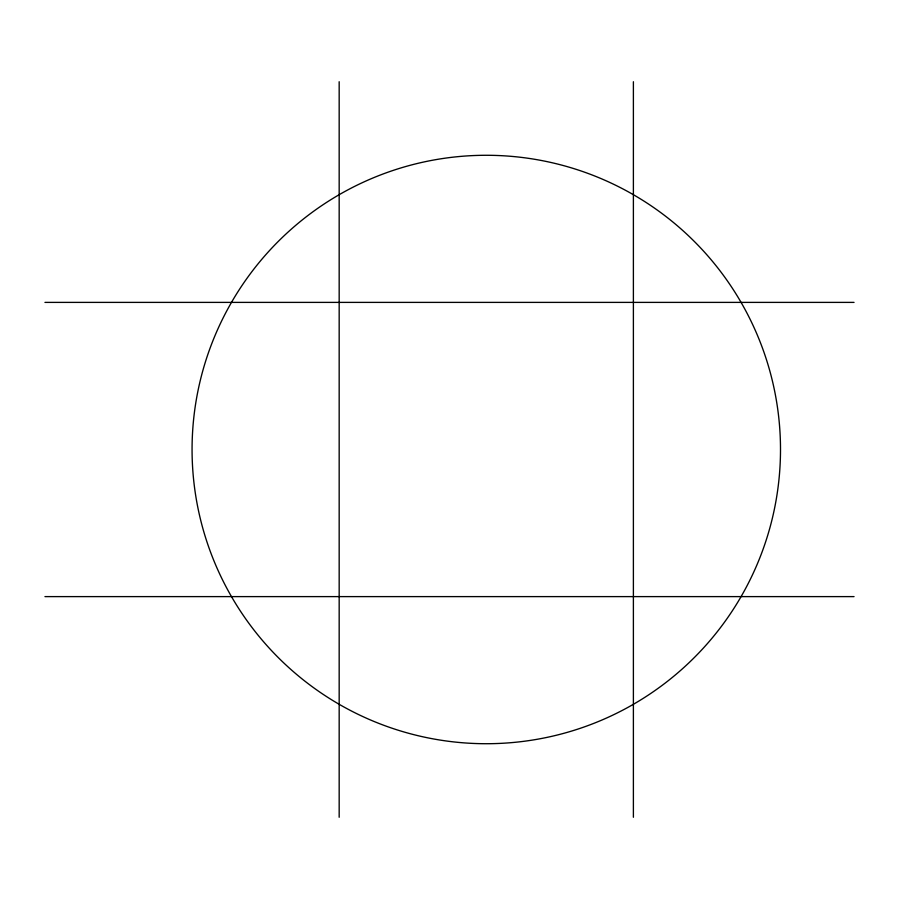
<?xml version="1.0" encoding="UTF-8"?>
<svg xmlns="http://www.w3.org/2000/svg" width="899" height="899" viewBox="0 0 899 899"><rect width="100%" height="100%" fill="white"/><g stroke="black" fill="none" stroke-linecap="round" stroke-linejoin="round"><path stroke-width="1.35" d="M44.95 302.39L854.05 302.39M44.95 596.61L854.05 596.61M633.39 81.73L633.39 817.27M339.17 81.73L339.17 817.27M339.17 704.299A294.22 294.22 0 0 0 780.501 449.5A294.22 294.22 0 0 0 339.17 194.701A294.22 294.22 0 0 0 339.17 704.299"/></g></svg>
